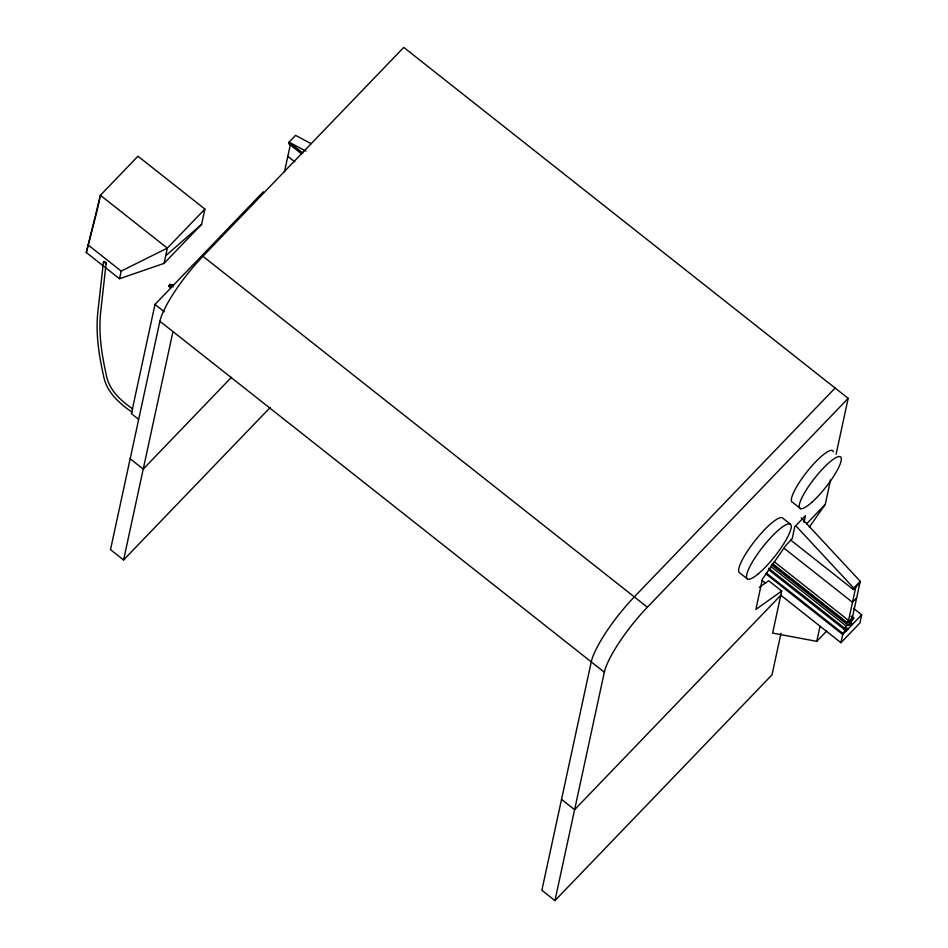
<?xml version="1.0" encoding="UTF-8"?>
<svg xmlns="http://www.w3.org/2000/svg" width="948" height="948" viewBox="0 0 948 948"><rect width="100%" height="100%" fill="white"/><g stroke="black" fill="none" stroke-linecap="round" stroke-linejoin="round"><path stroke-width="1.42" d="M105.169 262.229L103.356 262.632L98.13 309.486C95.321 331.646 98.651 353.983 103.51 375.598C106.247 391.797 119.294 403.41 132.139 412.238M105.809 264.042A1.706 0.675 43.9 0 0 105.56 262.632L106.058 262.608M106.069 263.805L100.938 309.759C98.177 331.859 101.448 353 106.271 374.768C108.937 390.043 120.55 400.447 132.732 408.908M86.315 252.512L100.405 195.276L137.958 156.219L204.887 209.07L201.58 224.368L164.028 263.425L119.519 278.724L86.315 252.512L97.099 210.575M97.371 209.307L100.405 195.276L167.334 248.127L164.028 263.425M119.519 278.724L121.178 271.081L167.334 248.127L204.887 209.07M263.319 191.757L154.998 304.426L131.393 413.636L138.337 419.135M836.1 454.234L848.176 398.35L403.753 47.4L202.931 256.268A58.812 12.857 -51.7 0 0 159.892 321.254L110.513 549.65L123.584 559.972L270.298 407.379M123.584 559.972L172.963 331.575M284.483 171.73L290.503 143.942M835.105 388.028L634.295 596.896A58.812 12.857 -51.7 0 0 591.256 661.882L541.877 890.279L554.947 900.6L604.326 672.203A58.812 12.857 -51.7 0 1 647.365 607.218L848.176 398.35M759.253 587.393L768.65 580.697L781.721 591.019L772.632 633.098L816.749 641.346L826.62 631.084M803.963 522.395L805.409 515.724L794.768 526.78L792.173 538.796L785.88 545.337L762.417 579.133L755.876 609.434L781.721 591.019M780.998 633.276L772.016 674.834L554.947 900.6M809.319 527.159L825.258 504.395L830.519 480.032M816.749 641.346L820.032 626.19M561.524 799.389L574.595 809.711L780.82 595.226L840.947 642.708L842.938 633.513L846.825 627.73L843.874 629.152L768.354 569.511M843.874 629.152L846.043 625.905L848.199 625.242L853.71 617.93L851.387 616.093M790.656 540.04L853.401 589.585L853.733 588.068L860.239 581.302L801.167 517.774M860.239 581.302L852.548 616.899L848.792 622.492L846.659 623.014L848.567 620.454L855.795 587.108M852.264 624.59L850.036 622.291M852.37 624.128L848.887 625.49L853.71 617.93M853.544 608.379L861.685 614.802L859.907 622.978L840.947 642.708M846.114 630.989L848.543 628.465M170.664 287.86L168.578 286.201L169.953 284.376L173.247 285.135M171.315 285.763L171.967 284.838M287.825 156.337L294.804 161.835M231.466 377.304L143.243 469.082L130.172 458.761M806.582 523.817L825.258 504.395M853.401 589.585L859.919 582.819M856.636 597.963L852.489 602.276L783.937 548.134M861.685 614.802L842.713 634.532L766.031 573.978M165.675 255.782L201.58 224.368M168.578 286.201L170.64 286.438M311.098 143.634L295.551 135.374L289.045 142.153L288.713 143.669L301.5 153.766M305.872 151.099L289.045 142.153L302.803 153.019M800.657 508.673L792.812 502.487A32.777 7.169 -51.7 0 1 807.364 471.298A32.777 7.169 -51.7 0 1 833.375 451.746M790.371 524.161L782.538 517.964A34.815 7.62 -51.7 0 0 754.798 540.952A34.815 7.62 -51.7 0 0 739.511 572.734L747.356 578.92M851.28 616.555L853.603 618.392M774.208 561.726L848.567 620.454M772.466 563.539L846.825 622.255M772.3 564.285L846.659 623.014M771.506 564.688L848.199 625.242M770.511 566.264L846.043 625.905M768.627 568.219L844.158 627.86M766.245 572.959L842.938 633.513M761.931 580.318L765.415 583.067M202.931 256.268L647.365 607.218M169.953 284.376L173.081 286.853M87.974 244.857L121.178 271.081M154.998 304.426L164.277 311.738M159.892 321.254L604.326 672.203M795.656 525.619L853.733 588.068M105.56 262.632L104.932 262.015A1.706 0.675 43.9 0 0 103.545 261.577A1.706 0.675 43.9 0 0 103.972 262.916M758.068 574.014A34.815 7.62 -51.7 0 0 791.26 526.235A34.815 7.62 -51.7 0 0 757.286 554.379A34.815 7.62 -51.7 0 0 758.068 574.014M811.844 502.298A32.777 7.169 -51.7 0 0 841.22 457.943A32.777 7.169 -51.7 0 0 807.755 487.675A32.777 7.169 -51.7 0 0 811.844 502.298"/></g></svg>
